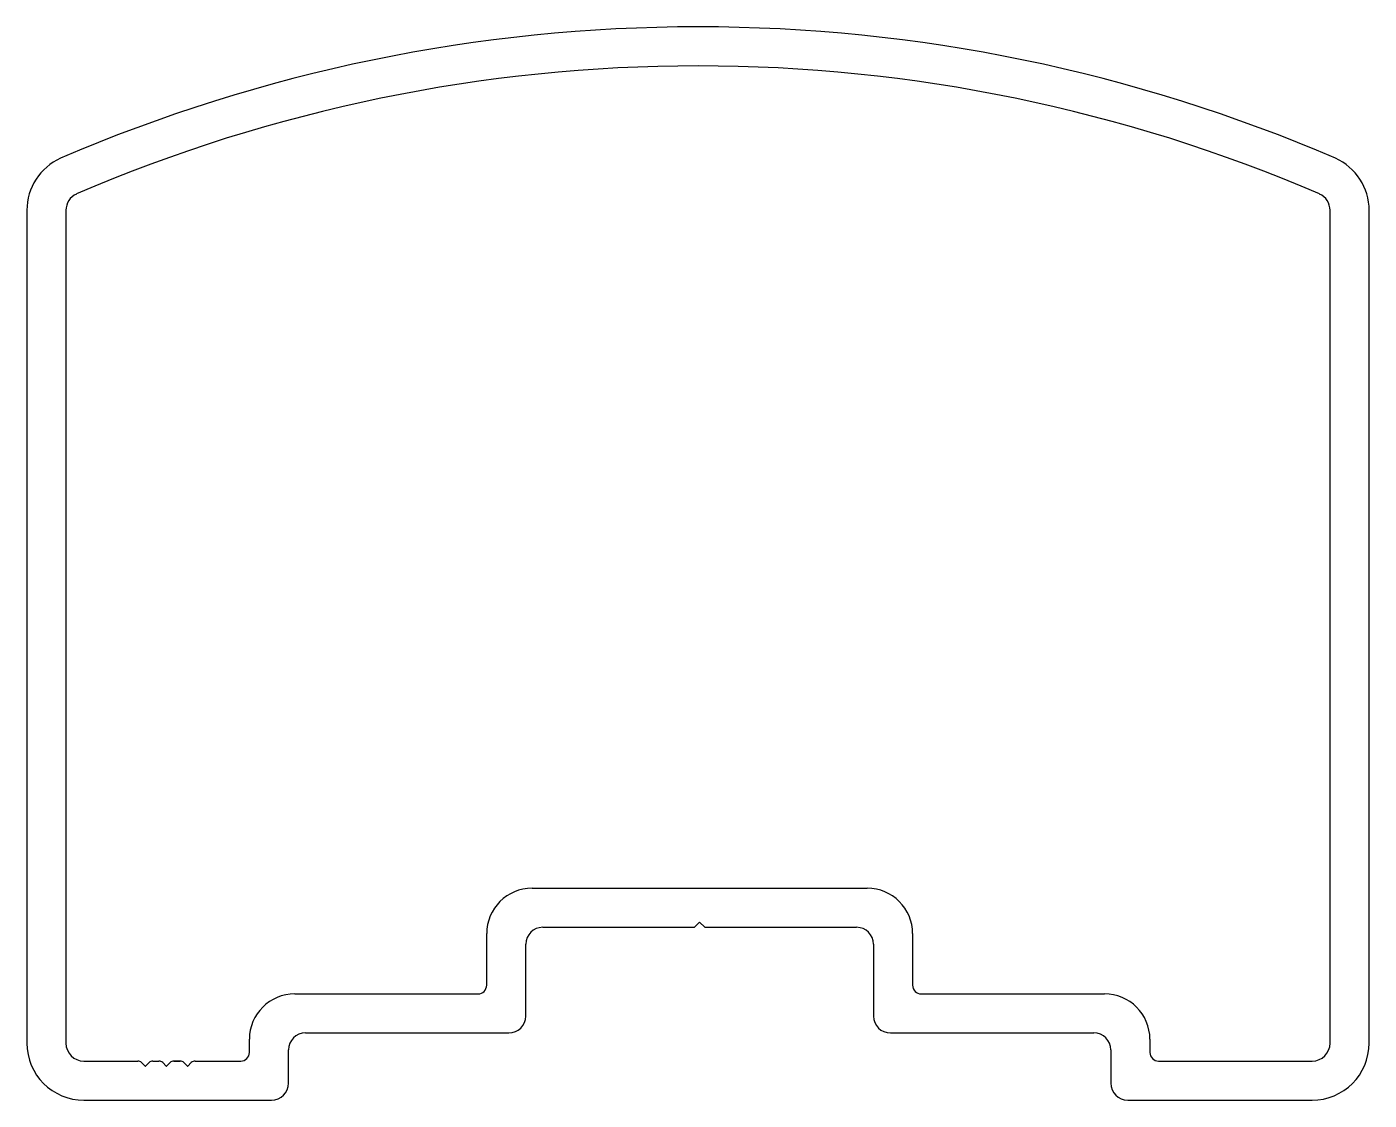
# Model space of a CAD drawing. Header units: inches. Extents: x -31.5 to 32, y 0.2 to 51.
import ezdxf

# ---------------------------------------------------------------- set-up
doc = ezdxf.new("R2010")
doc.units = ezdxf.units.IN
doc.header["$MEASUREMENT"] = 0
doc.layers.add('1', color=7, linetype='Continuous')

msp = doc.modelspace()

# ---------------------------------------------------------------- linework, layer by layer
at = {"color": 7}
for p, q in [((-29.64, 42.349), (-29.64, 2.934)), ((30.16, 2.934), (30.16, 42.349)), ((-7.587, 10.264), (8.263, 10.264)), ((-9.737, 5.674), (-9.737, 8.114)), ((10.413, 8.114), (10.413, 5.674)), ((-18.812, 5.264), (-10.147, 5.264)), ((10.823, 5.264), (19.488, 5.264)), ((-20.962, 2.494), (-20.962, 3.114)), ((21.638, 3.114), (21.638, 2.494)), ((-28.79, 2.084), (-28.012, 2.084)), ((-28.012, 2.084), (-26.24, 2.084)), ((-26.24, 2.084), (-26.24, 2.084)), ((-26.24, 2.084), (-26.24, 2.084)), ((-26.064, 2.01), (-25.892, 1.839)), ((-25.881, 1.839), (-25.71, 2.01)), ((-25.533, 2.084), (-25.24, 2.084)), ((-25.064, 2.01), (-24.892, 1.839)), ((-24.881, 1.839), (-24.71, 2.01)), ((-24.533, 2.084), (-24.533, 2.084)), ((-24.533, 2.084), (-24.24, 2.084)), ((-24.24, 2.084), (-24.533, 2.084)), ((-24.533, 2.084), (-24.24, 2.084)), ((-24.24, 2.084), (-24.533, 2.084)), ((-24.533, 2.084), (-24.24, 2.084)), ((-24.064, 2.01), (-23.892, 1.839)), ((-23.881, 1.839), (-23.71, 2.01)), ((-23.533, 2.084), (-21.372, 2.084)), ((22.048, 2.084), (28.689, 2.084)), ((28.689, 2.084), (29.31, 2.084))]:
    msp.add_line(p, q, dxfattribs=at)
for centre, radius, start, end in [((0.26, -25.166), 74.35, 90, 113.29646), ((0.26, -25.166), 74.35, 66.70354, 90), ((-28.79, 42.349), 0.85, 114.65526, 180), ((29.31, 42.349), 0.85, 0, 65.34474), ((-7.587, 8.114), 2.15, 90, 180), ((8.263, 8.114), 2.15, 360, 90), ((-18.812, 3.114), 2.15, 90, 180), ((-10.147, 5.674), 0.41, 270, 360), ((10.823, 5.674), 0.41, 180, 270), ((19.488, 3.114), 2.15, 0, 90), ((-28.79, 2.934), 0.85, 180, 270), ((29.31, 2.934), 0.85, 270, 0), ((-26.24, 1.834), 0.25, 45, 90), ((-25.533, 1.834), 0.25, 90, 135), ((-25.24, 1.834), 0.25, 45, 90), ((-24.533, 1.834), 0.25, 90, 135), ((-24.24, 1.834), 0.25, 45, 90), ((-23.533, 1.834), 0.25, 90, 135), ((-21.372, 2.494), 0.41, 270, 360), ((22.048, 2.494), 0.41, 180, 270), ((-25.887, 1.845), 0.008, 225, 315), ((-24.887, 1.845), 0.008, 225, 315), ((-23.887, 1.845), 0.008, 225, 315)]:
    msp.add_arc(centre, radius, start, end, dxfattribs=at)
at = {"layer": '1', "color": 7}
for p, q in [((-31.49, 42.349), (-31.49, 2.934)), ((32.01, 2.934), (32.01, 42.349)), ((-7.087, 8.414), (0.088, 8.414)), ((0.088, 8.414), (0.338, 8.664)), ((0.338, 8.664), (0.588, 8.414)), ((0.588, 8.414), (7.763, 8.414)), ((-7.887, 4.214), (-7.887, 7.614)), ((8.563, 7.614), (8.563, 4.214)), ((-18.312, 3.414), (-8.687, 3.414)), ((9.363, 3.414), (18.988, 3.414)), ((-19.112, 1.034), (-19.112, 2.614)), ((19.788, 2.614), (19.788, 1.034)), ((-28.79, 0.234), (-28.012, 0.234)), ((-28.012, 0.234), (-19.912, 0.234)), ((20.588, 0.234), (28.689, 0.234)), ((28.689, 0.234), (29.31, 0.234))]:
    msp.add_line(p, q, dxfattribs=at)
for centre, radius, start, end in [((0.26, -25.166), 76.2, 90, 113.30841), ((0.26, -25.166), 76.2, 66.69159, 90), ((-28.79, 42.349), 2.7, 114.06149, 180), ((29.31, 42.349), 2.7, 0, 65.93851), ((-7.087, 7.614), 0.8, 90, 180), ((7.763, 7.614), 0.8, 360, 90), ((-8.687, 4.214), 0.8, 270, 0), ((9.363, 4.214), 0.8, 180, 270), ((-18.312, 2.614), 0.8, 90, 180), ((18.988, 2.614), 0.8, 0, 90), ((-28.79, 2.934), 2.7, 180, 270), ((29.31, 2.934), 2.7, 270, 0), ((-19.912, 1.034), 0.8, 270, 0), ((20.588, 1.034), 0.8, 180, 270)]:
    msp.add_arc(centre, radius, start, end, dxfattribs=at)

doc.saveas('drawing.dxf')
